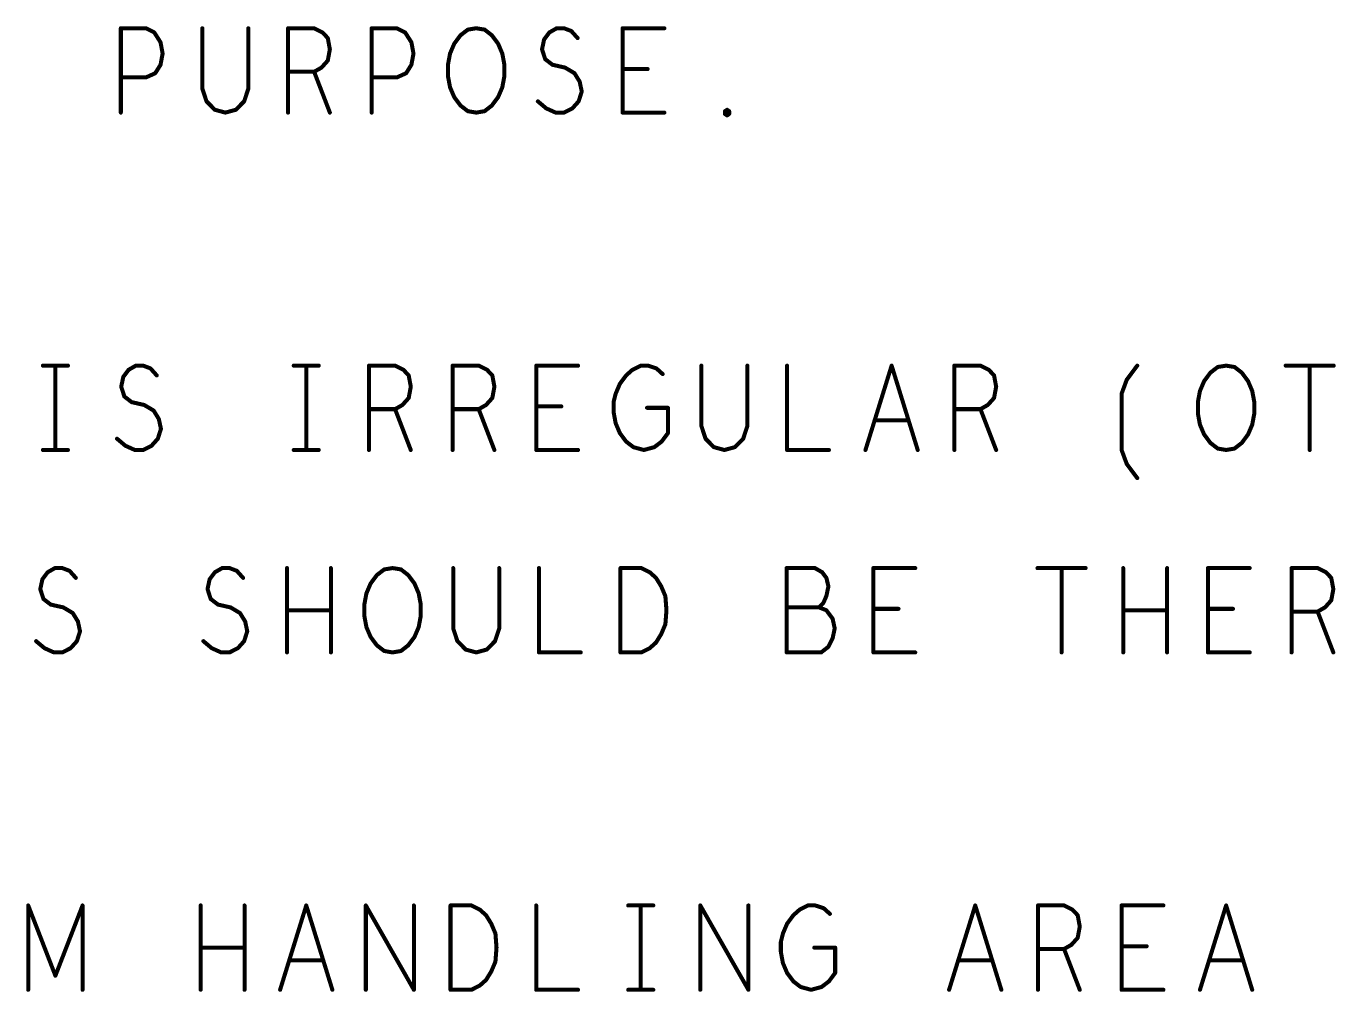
# Model space of a CAD drawing. Extents: x -18 to 16.1, y -6.6 to 15.5.
# Drawn here: x -13.719 to -11.777, y 6.925 to 8.356 of the extents above; entities that cross this region are included whole.
import ezdxf

# ---------------------------------------------------------------- set-up
doc = ezdxf.new("R2010")
doc.units = 0
doc.layers.get('0').update_dxf_attribs({"linetype": 'CONTINUOUS'})
doc.layers.add('FAB', color=13, linetype='CONTINUOUS')

# ---------------------------------------------------------------- blocks, each defined once
blk = doc.blocks.new('ROUND_1')
at = {"const_width": 0.003}
blk.add_lwpolyline([(-0.0015, 0, 1), (0.0015, 0, 1)], format="xyb", close=True, dxfattribs=at)

msp = doc.modelspace()

# ---------------------------------------------------------------- linework, layer by layer
at = {"layer": 'FAB', "const_width": 0.006}
for points in [[(-13.5784, 8.2277), (-13.5784, 8.3527)], [(-13.5784, 8.3527), (-13.5412, 8.3527)], [(-13.5412, 8.3527), (-13.5288, 8.3465)], [(-13.4575, 8.3527), (-13.4575, 8.2632)], [(-13.3893, 8.2632), (-13.3893, 8.3527)], [(-13.3304, 8.2277), (-13.3304, 8.3527)], [(-13.3304, 8.3527), (-13.2917, 8.3527)], [(-13.2917, 8.3527), (-13.2793, 8.3465)], [(-13.2064, 8.2277), (-13.2064, 8.3527)], [(-13.2064, 8.3527), (-13.1692, 8.3527)], [(-13.1692, 8.3527), (-13.1568, 8.3465)], [(-13.0747, 8.3423), (-13.0638, 8.3507)], [(-13.0638, 8.3507), (-13.0514, 8.3527)], [(-13.0514, 8.3527), (-13.039, 8.3507)], [(-13.039, 8.3507), (-13.0282, 8.3423)], [(-12.9429, 8.3465), (-12.9321, 8.3527)], [(-12.9321, 8.3527), (-12.9212, 8.3527)], [(-12.9212, 8.3527), (-12.9104, 8.3486)], [(-12.9104, 8.3486), (-12.9011, 8.3382)], [(-12.8344, 8.2277), (-12.8344, 8.3527)], [(-12.8344, 8.3527), (-12.7724, 8.3527)], [(-13.5288, 8.3465), (-13.5195, 8.3319)], [(-13.5195, 8.3319), (-13.5164, 8.3152)], [(-13.2793, 8.3465), (-13.2715, 8.3382)], [(-13.2715, 8.3382), (-13.2684, 8.3215)], [(-13.1568, 8.3465), (-13.1475, 8.3319)], [(-13.1475, 8.3319), (-13.1444, 8.3152)], [(-13.0902, 8.3152), (-13.084, 8.3298)], [(-13.084, 8.3298), (-13.0747, 8.3423)], [(-13.0282, 8.3423), (-13.0189, 8.3298)], [(-13.0189, 8.3298), (-13.0127, 8.3152)], [(-12.9538, 8.3215), (-12.9507, 8.3361)], [(-12.9507, 8.3361), (-12.9429, 8.3465)], [(-13.5164, 8.3152), (-13.5195, 8.2986)], [(-13.2684, 8.3215), (-13.2715, 8.3048)], [(-13.1444, 8.3152), (-13.1475, 8.2986)], [(-13.0933, 8.2986), (-13.0902, 8.3152)], [(-13.0127, 8.3152), (-13.0096, 8.2986)], [(-12.9491, 8.3069), (-12.9538, 8.3215)], [(-13.5195, 8.2986), (-13.5273, 8.2861)], [(-13.2808, 8.2944), (-13.2917, 8.2882)], [(-13.2715, 8.3048), (-13.2808, 8.2944)], [(-13.1475, 8.2986), (-13.1553, 8.2861)], [(-13.0933, 8.2819), (-13.0933, 8.2986)], [(-13.0096, 8.2986), (-13.0096, 8.2819)], [(-12.9383, 8.2986), (-12.9491, 8.3069)], [(-12.9197, 8.2944), (-12.9383, 8.2986)], [(-12.9057, 8.2861), (-12.9197, 8.2944)], [(-12.7972, 8.2923), (-12.8344, 8.2923)], [(-13.5412, 8.2798), (-13.5784, 8.2798)], [(-13.5273, 8.2861), (-13.5412, 8.2798)], [(-13.2917, 8.2882), (-13.3304, 8.2882)], [(-13.2917, 8.2882), (-13.2684, 8.2277)], [(-13.1692, 8.2798), (-13.2064, 8.2798)], [(-13.1553, 8.2861), (-13.1692, 8.2798)], [(-13.0902, 8.2652), (-13.0933, 8.2819)], [(-13.0096, 8.2819), (-13.0127, 8.2652)], [(-12.898, 8.2736), (-12.9057, 8.2861)], [(-12.8949, 8.259), (-12.898, 8.2736)], [(-13.4575, 8.2632), (-13.4513, 8.2444)], [(-13.3955, 8.2444), (-13.3893, 8.2632)], [(-13.084, 8.2507), (-13.0902, 8.2652)], [(-13.0747, 8.2382), (-13.084, 8.2507)], [(-13.0189, 8.2507), (-13.0282, 8.2382)], [(-13.0127, 8.2652), (-13.0189, 8.2507)], [(-12.8995, 8.2444), (-12.8949, 8.259)], [(-13.4513, 8.2444), (-13.4389, 8.2319)], [(-13.4389, 8.2319), (-13.4234, 8.2277)], [(-13.4234, 8.2277), (-13.4079, 8.2319)], [(-13.4079, 8.2319), (-13.3955, 8.2444)], [(-13.0638, 8.2298), (-13.0747, 8.2382)], [(-13.0282, 8.2382), (-13.039, 8.2298)], [(-12.96, 8.2444), (-12.9476, 8.234)], [(-12.9476, 8.234), (-12.9336, 8.2277)], [(-12.9212, 8.2277), (-12.9088, 8.234)], [(-12.9088, 8.234), (-12.8995, 8.2444)], [(-12.6825, 8.2298), (-12.6794, 8.2319)], [(-12.6794, 8.2319), (-12.6763, 8.2298)], [(-13.0514, 8.2277), (-13.0638, 8.2298)], [(-13.039, 8.2298), (-13.0514, 8.2277)], [(-12.9336, 8.2277), (-12.9212, 8.2277)], [(-12.7724, 8.2277), (-12.8344, 8.2277)], [(-12.6825, 8.2257), (-12.6825, 8.2298)], [(-12.6794, 8.2236), (-12.6825, 8.2257)], [(-12.6763, 8.2257), (-12.6794, 8.2236)], [(-12.6763, 8.2298), (-12.6763, 8.2257)], [(-13.694, 7.8527), (-13.6568, 7.8527)], [(-13.6754, 7.8527), (-13.6754, 7.7277)], [(-13.5747, 7.8361), (-13.5669, 7.8465)], [(-13.5669, 7.8465), (-13.5561, 7.8527)], [(-13.5561, 7.8527), (-13.5452, 7.8527)], [(-13.5452, 7.8527), (-13.5344, 7.8486)], [(-13.5344, 7.8486), (-13.5251, 7.8382)], [(-13.322, 7.8527), (-13.2848, 7.8527)], [(-13.3034, 7.8527), (-13.3034, 7.7277)], [(-13.2104, 7.7277), (-13.2104, 7.8527)], [(-13.2104, 7.8527), (-13.1717, 7.8527)], [(-13.1717, 7.8527), (-13.1593, 7.8465)], [(-13.1593, 7.8465), (-13.1515, 7.8382)], [(-13.0864, 7.7277), (-13.0864, 7.8527)], [(-13.0864, 7.8527), (-13.0477, 7.8527)], [(-13.0477, 7.8527), (-13.0353, 7.8465)], [(-13.0353, 7.8465), (-13.0275, 7.8382)], [(-12.9624, 7.7277), (-12.9624, 7.8527)], [(-12.9624, 7.8527), (-12.9004, 7.8527)], [(-12.8291, 7.8382), (-12.8198, 7.8465)], [(-12.8198, 7.8465), (-12.8074, 7.8527)], [(-12.8074, 7.8527), (-12.7966, 7.8527)], [(-12.7966, 7.8527), (-12.7842, 7.8486)], [(-12.7842, 7.8486), (-12.7749, 7.8402)], [(-12.7175, 7.8527), (-12.7175, 7.7632)], [(-12.6493, 7.7632), (-12.6493, 7.8527)], [(-12.5904, 7.8527), (-12.5904, 7.7277)], [(-12.4742, 7.7277), (-12.4354, 7.8527)], [(-12.4354, 7.8527), (-12.3967, 7.7277)], [(-12.3424, 7.7277), (-12.3424, 7.8527)], [(-12.3424, 7.8527), (-12.3037, 7.8527)], [(-12.3037, 7.8527), (-12.2913, 7.8465)], [(-12.2913, 7.8465), (-12.2835, 7.8382)], [(-12.0867, 7.8319), (-12.0712, 7.8527)], [(-11.9627, 7.8423), (-11.9518, 7.8507)], [(-11.9518, 7.8507), (-11.9394, 7.8527)], [(-11.9394, 7.8527), (-11.927, 7.8507)], [(-11.927, 7.8507), (-11.9162, 7.8423)], [(-11.8511, 7.8527), (-11.7798, 7.8527)], [(-11.8154, 7.8527), (-11.8154, 7.7277)], [(-13.5778, 7.8215), (-13.5747, 7.8361)], [(-13.1515, 7.8382), (-13.1484, 7.8215)], [(-13.0275, 7.8382), (-13.0244, 7.8215)], [(-12.8446, 7.8111), (-12.8384, 7.8257)], [(-12.8384, 7.8257), (-12.8291, 7.8382)], [(-12.2835, 7.8382), (-12.2804, 7.8215)], [(-12.0944, 7.8111), (-12.0867, 7.8319)], [(-11.9782, 7.8152), (-11.972, 7.8298)], [(-11.972, 7.8298), (-11.9627, 7.8423)], [(-11.9162, 7.8423), (-11.9069, 7.8298)], [(-11.9069, 7.8298), (-11.9007, 7.8152)], [(-13.5731, 7.8069), (-13.5778, 7.8215)], [(-13.5623, 7.7986), (-13.5731, 7.8069)], [(-13.1515, 7.8048), (-13.1608, 7.7944)], [(-13.1484, 7.8215), (-13.1515, 7.8048)], [(-13.0275, 7.8048), (-13.0368, 7.7944)], [(-13.0244, 7.8215), (-13.0275, 7.8048)], [(-12.8477, 7.7986), (-12.8446, 7.8111)], [(-12.2835, 7.8048), (-12.2928, 7.7944)], [(-12.2804, 7.8215), (-12.2835, 7.8048)], [(-12.0944, 7.7277), (-12.0944, 7.8111)], [(-11.9813, 7.7986), (-11.9782, 7.8152)], [(-11.9007, 7.8152), (-11.8976, 7.7986)], [(-13.5437, 7.7944), (-13.5623, 7.7986)], [(-13.5297, 7.7861), (-13.5437, 7.7944)], [(-13.522, 7.7736), (-13.5297, 7.7861)], [(-13.1717, 7.7882), (-13.2104, 7.7882)], [(-13.1608, 7.7944), (-13.1717, 7.7882)], [(-13.1717, 7.7882), (-13.1484, 7.7277)], [(-13.0477, 7.7882), (-13.0864, 7.7882)], [(-13.0368, 7.7944), (-13.0477, 7.7882)], [(-13.0477, 7.7882), (-13.0244, 7.7277)], [(-12.9252, 7.7923), (-12.9624, 7.7923)], [(-12.8477, 7.784), (-12.8477, 7.7986)], [(-12.7981, 7.7902), (-12.7671, 7.7902)], [(-12.7671, 7.7902), (-12.7671, 7.7527)], [(-12.3037, 7.7882), (-12.3424, 7.7882)], [(-12.2928, 7.7944), (-12.3037, 7.7882)], [(-12.3037, 7.7882), (-12.2804, 7.7277)], [(-11.9813, 7.7819), (-11.9813, 7.7986)], [(-11.8976, 7.7986), (-11.8976, 7.7819)], [(-13.5189, 7.759), (-13.522, 7.7736)], [(-12.8446, 7.7673), (-12.8477, 7.784)], [(-12.8384, 7.7527), (-12.8446, 7.7673)], [(-12.4106, 7.7715), (-12.4602, 7.7715)], [(-11.9782, 7.7652), (-11.9813, 7.7819)], [(-11.972, 7.7507), (-11.9782, 7.7652)], [(-11.9007, 7.7652), (-11.9069, 7.7507)], [(-11.8976, 7.7819), (-11.9007, 7.7652)], [(-13.5235, 7.7444), (-13.5189, 7.759)], [(-12.8291, 7.7402), (-12.8384, 7.7527)], [(-12.7671, 7.7527), (-12.7764, 7.7402)], [(-12.7175, 7.7632), (-12.7113, 7.7444)], [(-12.6555, 7.7444), (-12.6493, 7.7632)], [(-11.9627, 7.7382), (-11.972, 7.7507)], [(-11.9069, 7.7507), (-11.9162, 7.7382)], [(-13.694, 7.7277), (-13.6568, 7.7277)], [(-13.584, 7.7444), (-13.5716, 7.734)], [(-13.5716, 7.734), (-13.5576, 7.7277)], [(-13.5576, 7.7277), (-13.5452, 7.7277)], [(-13.5452, 7.7277), (-13.5328, 7.734)], [(-13.5328, 7.734), (-13.5235, 7.7444)], [(-13.322, 7.7277), (-13.2848, 7.7277)], [(-12.9004, 7.7277), (-12.9624, 7.7277)], [(-12.8183, 7.7319), (-12.8291, 7.7402)], [(-12.8028, 7.7277), (-12.8183, 7.7319)], [(-12.7873, 7.7319), (-12.8028, 7.7277)], [(-12.7764, 7.7402), (-12.7873, 7.7319)], [(-12.7113, 7.7444), (-12.6989, 7.7319)], [(-12.6989, 7.7319), (-12.6834, 7.7277)], [(-12.6834, 7.7277), (-12.6679, 7.7319)], [(-12.6679, 7.7319), (-12.6555, 7.7444)], [(-12.5904, 7.7277), (-12.5284, 7.7277)], [(-12.0867, 7.7069), (-12.0944, 7.7277)], [(-11.9518, 7.7298), (-11.9627, 7.7382)], [(-11.9394, 7.7277), (-11.9518, 7.7298)], [(-11.927, 7.7298), (-11.9394, 7.7277)], [(-11.9162, 7.7382), (-11.927, 7.7298)], [(-12.0712, 7.6861), (-12.0867, 7.7069)], [(-13.6869, 7.5465), (-13.6761, 7.5527)], [(-13.6761, 7.5527), (-13.6652, 7.5527)], [(-13.6652, 7.5527), (-13.6544, 7.5486)], [(-13.4389, 7.5465), (-13.4281, 7.5527)], [(-13.4281, 7.5527), (-13.4172, 7.5527)], [(-13.4172, 7.5527), (-13.4064, 7.5486)], [(-13.332, 7.4277), (-13.332, 7.5527)], [(-13.2669, 7.5527), (-13.2669, 7.4277)], [(-13.1878, 7.5507), (-13.1754, 7.5527)], [(-13.1754, 7.5527), (-13.163, 7.5507)], [(-13.0855, 7.5527), (-13.0855, 7.4632)], [(-13.0173, 7.4632), (-13.0173, 7.5527)], [(-12.9584, 7.5527), (-12.9584, 7.4277)], [(-12.8375, 7.4277), (-12.8375, 7.5527)], [(-12.8375, 7.5527), (-12.8065, 7.5527)], [(-12.8065, 7.5527), (-12.7941, 7.5465)], [(-12.5492, 7.5527), (-12.5911, 7.5527)], [(-12.5911, 7.5527), (-12.5911, 7.4277)], [(-12.5384, 7.5465), (-12.5492, 7.5527)], [(-12.4624, 7.4277), (-12.4624, 7.5527)], [(-12.4624, 7.5527), (-12.4004, 7.5527)], [(-12.2191, 7.5527), (-12.1478, 7.5527)], [(-12.1834, 7.5527), (-12.1834, 7.4277)], [(-12.092, 7.4277), (-12.092, 7.5527)], [(-12.0269, 7.5527), (-12.0269, 7.4277)], [(-11.9664, 7.4277), (-11.9664, 7.5527)], [(-11.9664, 7.5527), (-11.9044, 7.5527)], [(-11.8424, 7.4277), (-11.8424, 7.5527)], [(-11.8424, 7.5527), (-11.8037, 7.5527)], [(-11.8037, 7.5527), (-11.7913, 7.5465)], [(-13.6978, 7.5215), (-13.6947, 7.5361)], [(-13.6947, 7.5361), (-13.6869, 7.5465)], [(-13.6544, 7.5486), (-13.6451, 7.5382)], [(-13.4498, 7.5215), (-13.4467, 7.5361)], [(-13.4467, 7.5361), (-13.4389, 7.5465)], [(-13.4064, 7.5486), (-13.3971, 7.5382)], [(-13.208, 7.5298), (-13.1987, 7.5423)], [(-13.1987, 7.5423), (-13.1878, 7.5507)], [(-13.163, 7.5507), (-13.1522, 7.5423)], [(-13.1522, 7.5423), (-13.1429, 7.5298)], [(-12.7941, 7.5465), (-12.7848, 7.5382)], [(-12.7848, 7.5382), (-12.7771, 7.5257)], [(-12.5322, 7.5382), (-12.5384, 7.5465)], [(-12.5291, 7.5257), (-12.5322, 7.5382)], [(-11.7913, 7.5465), (-11.7835, 7.5382)], [(-11.7835, 7.5382), (-11.7804, 7.5215)], [(-13.6931, 7.5069), (-13.6978, 7.5215)], [(-13.4451, 7.5069), (-13.4498, 7.5215)], [(-13.2173, 7.4986), (-13.2142, 7.5152)], [(-13.2142, 7.5152), (-13.208, 7.5298)], [(-13.1429, 7.5298), (-13.1367, 7.5152)], [(-13.1367, 7.5152), (-13.1336, 7.4986)], [(-12.7771, 7.5257), (-12.7709, 7.5111)], [(-12.5322, 7.5111), (-12.5291, 7.5257)], [(-11.7804, 7.5215), (-11.7835, 7.5048)], [(-13.6823, 7.4986), (-13.6931, 7.5069)], [(-13.6637, 7.4944), (-13.6823, 7.4986)], [(-13.6497, 7.4861), (-13.6637, 7.4944)], [(-13.4343, 7.4986), (-13.4451, 7.5069)], [(-13.4157, 7.4944), (-13.4343, 7.4986)], [(-13.4017, 7.4861), (-13.4157, 7.4944)], [(-13.2173, 7.4819), (-13.2173, 7.4986)], [(-13.1336, 7.4986), (-13.1336, 7.4819)], [(-12.7709, 7.5111), (-12.7693, 7.4902)], [(-12.543, 7.4944), (-12.5911, 7.4944)], [(-12.543, 7.4944), (-12.5368, 7.5007)], [(-12.5322, 7.4902), (-12.543, 7.4944)], [(-12.5368, 7.5007), (-12.5322, 7.5111)], [(-11.7928, 7.4944), (-11.8037, 7.4882)], [(-11.7835, 7.5048), (-11.7928, 7.4944)], [(-13.642, 7.4736), (-13.6497, 7.4861)], [(-13.6389, 7.459), (-13.642, 7.4736)], [(-13.394, 7.4736), (-13.4017, 7.4861)], [(-13.3909, 7.459), (-13.394, 7.4736)], [(-13.2669, 7.4902), (-13.332, 7.4902)], [(-13.2142, 7.4652), (-13.2173, 7.4819)], [(-13.1336, 7.4819), (-13.1367, 7.4652)], [(-12.7693, 7.4902), (-12.7709, 7.4694)], [(-12.5229, 7.4777), (-12.5322, 7.4902)], [(-12.5198, 7.4632), (-12.5229, 7.4777)], [(-12.4252, 7.4923), (-12.4624, 7.4923)], [(-12.0269, 7.4902), (-12.092, 7.4902)], [(-11.9292, 7.4923), (-11.9664, 7.4923)], [(-11.8037, 7.4882), (-11.8424, 7.4882)], [(-11.8037, 7.4882), (-11.7804, 7.4277)], [(-13.6435, 7.4444), (-13.6389, 7.459)], [(-13.3955, 7.4444), (-13.3909, 7.459)], [(-13.208, 7.4507), (-13.2142, 7.4652)], [(-13.1367, 7.4652), (-13.1429, 7.4507)], [(-13.0855, 7.4632), (-13.0793, 7.4444)], [(-13.0235, 7.4444), (-13.0173, 7.4632)], [(-12.7771, 7.4548), (-12.7848, 7.4423)], [(-12.7709, 7.4694), (-12.7771, 7.4548)], [(-12.5229, 7.4486), (-12.5198, 7.4632)], [(-13.704, 7.4444), (-13.6916, 7.434)], [(-13.6528, 7.434), (-13.6435, 7.4444)], [(-13.456, 7.4444), (-13.4436, 7.434)], [(-13.4048, 7.434), (-13.3955, 7.4444)], [(-13.1987, 7.4382), (-13.208, 7.4507)], [(-13.1878, 7.4298), (-13.1987, 7.4382)], [(-13.1522, 7.4382), (-13.163, 7.4298)], [(-13.1429, 7.4507), (-13.1522, 7.4382)], [(-13.0793, 7.4444), (-13.0669, 7.4319)], [(-13.0359, 7.4319), (-13.0235, 7.4444)], [(-12.7848, 7.4423), (-12.7941, 7.434)], [(-12.5399, 7.4277), (-12.5291, 7.4361)], [(-12.5291, 7.4361), (-12.5229, 7.4486)], [(-13.6916, 7.434), (-13.6776, 7.4277)], [(-13.6776, 7.4277), (-13.6652, 7.4277)], [(-13.6652, 7.4277), (-13.6528, 7.434)], [(-13.4436, 7.434), (-13.4296, 7.4277)], [(-13.4296, 7.4277), (-13.4172, 7.4277)], [(-13.4172, 7.4277), (-13.4048, 7.434)], [(-13.1754, 7.4277), (-13.1878, 7.4298)], [(-13.163, 7.4298), (-13.1754, 7.4277)], [(-13.0669, 7.4319), (-13.0514, 7.4277)], [(-13.0514, 7.4277), (-13.0359, 7.4319)], [(-12.9584, 7.4277), (-12.8964, 7.4277)], [(-12.8065, 7.4277), (-12.8375, 7.4277)], [(-12.7941, 7.434), (-12.8065, 7.4277)], [(-12.5911, 7.4277), (-12.5399, 7.4277)], [(-12.4004, 7.4277), (-12.4624, 7.4277)], [(-11.9044, 7.4277), (-11.9664, 7.4277)], [(-13.7157, 6.9277), (-13.7157, 7.0527)], [(-13.7157, 7.0527), (-13.6754, 6.9486)], [(-13.6754, 6.9486), (-13.6351, 7.0527)], [(-13.6351, 7.0527), (-13.6351, 6.9277)], [(-13.46, 6.9277), (-13.46, 7.0527)], [(-13.3949, 7.0527), (-13.3949, 6.9277)], [(-13.3422, 6.9277), (-13.3034, 7.0527)], [(-13.3034, 7.0527), (-13.2647, 6.9277)], [(-13.2151, 6.9277), (-13.2151, 7.0527)], [(-13.2151, 7.0527), (-13.1438, 6.9277)], [(-13.1438, 6.9277), (-13.1438, 7.0527)], [(-13.0895, 6.9277), (-13.0895, 7.0527)], [(-13.0895, 7.0527), (-13.0585, 7.0527)], [(-13.0585, 7.0527), (-13.0461, 7.0465)], [(-13.0461, 7.0465), (-13.0368, 7.0382)], [(-12.9624, 7.0527), (-12.9624, 6.9277)], [(-12.826, 7.0527), (-12.7888, 7.0527)], [(-12.8074, 7.0527), (-12.8074, 6.9277)], [(-12.7191, 6.9277), (-12.7191, 7.0527)], [(-12.7191, 7.0527), (-12.6478, 6.9277)], [(-12.6478, 6.9277), (-12.6478, 7.0527)], [(-12.5811, 7.0382), (-12.5718, 7.0465)], [(-12.5718, 7.0465), (-12.5594, 7.0527)], [(-12.5594, 7.0527), (-12.5486, 7.0527)], [(-12.5486, 7.0527), (-12.5362, 7.0486)], [(-12.5362, 7.0486), (-12.5269, 7.0402)], [(-12.3502, 6.9277), (-12.3114, 7.0527)], [(-12.3114, 7.0527), (-12.2727, 6.9277)], [(-12.2184, 6.9277), (-12.2184, 7.0527)], [(-12.2184, 7.0527), (-12.1797, 7.0527)], [(-12.1797, 7.0527), (-12.1673, 7.0465)], [(-12.1673, 7.0465), (-12.1595, 7.0382)], [(-12.0944, 6.9277), (-12.0944, 7.0527)], [(-12.0944, 7.0527), (-12.0324, 7.0527)], [(-11.9782, 6.9277), (-11.9394, 7.0527)], [(-11.9394, 7.0527), (-11.9007, 6.9277)], [(-13.0368, 7.0382), (-13.0291, 7.0257)], [(-12.5904, 7.0257), (-12.5811, 7.0382)], [(-12.1595, 7.0382), (-12.1564, 7.0215)], [(-13.0291, 7.0257), (-13.0229, 7.0111)], [(-13.0229, 7.0111), (-13.0213, 6.9902)], [(-12.5997, 6.9986), (-12.5966, 7.0111)], [(-12.5966, 7.0111), (-12.5904, 7.0257)], [(-12.1564, 7.0215), (-12.1595, 7.0048)], [(-13.3949, 6.9902), (-13.46, 6.9902)], [(-13.0213, 6.9902), (-13.0229, 6.9694)], [(-12.5997, 6.984), (-12.5997, 6.9986)], [(-12.5501, 6.9902), (-12.5191, 6.9902)], [(-12.5191, 6.9902), (-12.5191, 6.9527)], [(-12.1797, 6.9882), (-12.2184, 6.9882)], [(-12.1688, 6.9944), (-12.1797, 6.9882)], [(-12.1797, 6.9882), (-12.1564, 6.9277)], [(-12.1595, 7.0048), (-12.1688, 6.9944)], [(-12.0572, 6.9923), (-12.0944, 6.9923)], [(-13.2786, 6.9715), (-13.3282, 6.9715)], [(-13.0229, 6.9694), (-13.0291, 6.9548)], [(-12.5966, 6.9673), (-12.5997, 6.984)], [(-12.2866, 6.9715), (-12.3362, 6.9715)], [(-11.9146, 6.9715), (-11.9642, 6.9715)], [(-13.0291, 6.9548), (-13.0368, 6.9423)], [(-12.5904, 6.9527), (-12.5966, 6.9673)], [(-12.5811, 6.9402), (-12.5904, 6.9527)], [(-12.5191, 6.9527), (-12.5284, 6.9402)], [(-13.0461, 6.934), (-13.0585, 6.9277)], [(-13.0368, 6.9423), (-13.0461, 6.934)], [(-12.5703, 6.9319), (-12.5811, 6.9402)], [(-12.5548, 6.9277), (-12.5703, 6.9319)], [(-12.5393, 6.9319), (-12.5548, 6.9277)], [(-12.5284, 6.9402), (-12.5393, 6.9319)], [(-13.0585, 6.9277), (-13.0895, 6.9277)], [(-12.9624, 6.9277), (-12.9004, 6.9277)], [(-12.826, 6.9277), (-12.7888, 6.9277)], [(-12.0324, 6.9277), (-12.0944, 6.9277)]]:
    msp.add_lwpolyline(points, dxfattribs=at)

# ---------------------------------------------------------------- block references
at = {"layer": 'FAB'}
for p in [(-13.5784, 8.3527), (-13.5784, 8.3527), (-13.5412, 8.3527), (-13.5412, 8.3527), (-13.4575, 8.3527), (-13.3893, 8.3527), (-13.3304, 8.3527), (-13.3304, 8.3527), (-13.2917, 8.3527), (-13.2917, 8.3527), (-13.2064, 8.3527), (-13.2064, 8.3527), (-13.1692, 8.3527), (-13.1692, 8.3527), (-13.0638, 8.3507), (-13.0638, 8.3507), (-13.0514, 8.3527), (-13.0514, 8.3527), (-13.039, 8.3507), (-13.039, 8.3507), (-12.9321, 8.3527), (-12.9321, 8.3527), (-12.9212, 8.3527), (-12.9212, 8.3527), (-12.9104, 8.3486), (-12.9104, 8.3486), (-12.8344, 8.3527), (-12.8344, 8.3527), (-12.7724, 8.3527), (-13.5288, 8.3465), (-13.5288, 8.3465), (-13.5195, 8.3319), (-13.5195, 8.3319), (-13.2793, 8.3465), (-13.2793, 8.3465), (-13.2715, 8.3382), (-13.2715, 8.3382), (-13.1568, 8.3465), (-13.1568, 8.3465), (-13.1475, 8.3319), (-13.1475, 8.3319), (-13.084, 8.3298), (-13.084, 8.3298), (-13.0747, 8.3423), (-13.0747, 8.3423), (-13.0282, 8.3423), (-13.0282, 8.3423), (-13.0189, 8.3298), (-13.0189, 8.3298), (-12.9507, 8.3361), (-12.9507, 8.3361), (-12.9429, 8.3465), (-12.9429, 8.3465), (-12.9011, 8.3382), (-13.5164, 8.3152), (-13.5164, 8.3152), (-13.2684, 8.3215), (-13.2684, 8.3215), (-13.1444, 8.3152), (-13.1444, 8.3152), (-13.0902, 8.3152), (-13.0902, 8.3152), (-13.0127, 8.3152), (-13.0127, 8.3152), (-12.9538, 8.3215), (-12.9538, 8.3215), (-13.5195, 8.2986), (-13.5195, 8.2986), (-13.2808, 8.2944), (-13.2808, 8.2944), (-13.2715, 8.3048), (-13.2715, 8.3048), (-13.1475, 8.2986), (-13.1475, 8.2986), (-13.0933, 8.2986), (-13.0933, 8.2986), (-13.0096, 8.2986), (-13.0096, 8.2986), (-12.9491, 8.3069), (-12.9491, 8.3069), (-12.9383, 8.2986), (-12.9383, 8.2986), (-12.9197, 8.2944), (-12.9197, 8.2944), (-12.8344, 8.2923), (-12.7972, 8.2923), (-13.5784, 8.2798), (-13.5412, 8.2798), (-13.5412, 8.2798), (-13.5273, 8.2861), (-13.5273, 8.2861), (-13.3304, 8.2882), (-13.2917, 8.2882), (-13.2917, 8.2882), (-13.2917, 8.2882), (-13.2064, 8.2798), (-13.1692, 8.2798), (-13.1692, 8.2798), (-13.1553, 8.2861), (-13.1553, 8.2861), (-13.0933, 8.2819), (-13.0933, 8.2819), (-13.0096, 8.2819), (-13.0096, 8.2819), (-12.9057, 8.2861), (-12.9057, 8.2861), (-12.898, 8.2736), (-12.898, 8.2736), (-13.4575, 8.2632), (-13.4575, 8.2632), (-13.3893, 8.2632), (-13.3893, 8.2632), (-13.0902, 8.2652), (-13.0902, 8.2652), (-13.084, 8.2507), (-13.084, 8.2507), (-13.0189, 8.2507), (-13.0189, 8.2507), (-13.0127, 8.2652), (-13.0127, 8.2652), (-12.8949, 8.259), (-12.8949, 8.259), (-13.4513, 8.2444), (-13.4513, 8.2444), (-13.4389, 8.2319), (-13.4389, 8.2319), (-13.4079, 8.2319), (-13.4079, 8.2319), (-13.3955, 8.2444), (-13.3955, 8.2444), (-13.0747, 8.2382), (-13.0747, 8.2382), (-13.0282, 8.2382), (-13.0282, 8.2382), (-12.96, 8.2444), (-12.9476, 8.234), (-12.9476, 8.234), (-12.9088, 8.234), (-12.9088, 8.234), (-12.8995, 8.2444), (-12.8995, 8.2444), (-12.6794, 8.2319), (-12.6794, 8.2319), (-13.5784, 8.2277), (-13.4234, 8.2277), (-13.4234, 8.2277), (-13.3304, 8.2277), (-13.2684, 8.2277), (-13.2064, 8.2277), (-13.0638, 8.2298), (-13.0638, 8.2298), (-13.0514, 8.2277), (-13.0514, 8.2277), (-13.039, 8.2298), (-13.039, 8.2298), (-12.9336, 8.2277), (-12.9336, 8.2277), (-12.9212, 8.2277), (-12.9212, 8.2277), (-12.8344, 8.2277), (-12.8344, 8.2277), (-12.7724, 8.2277), (-12.6825, 8.2298), (-12.6825, 8.2298), (-12.6825, 8.2257), (-12.6825, 8.2257), (-12.6794, 8.2236), (-12.6794, 8.2236), (-12.6763, 8.2298), (-12.6763, 8.2298), (-12.6763, 8.2257), (-12.6763, 8.2257), (-13.694, 7.8527), (-13.6754, 7.8527), (-13.6568, 7.8527), (-13.5669, 7.8465), (-13.5669, 7.8465), (-13.5561, 7.8527), (-13.5561, 7.8527), (-13.5452, 7.8527), (-13.5452, 7.8527), (-13.5344, 7.8486), (-13.5344, 7.8486), (-13.322, 7.8527), (-13.3034, 7.8527), (-13.2848, 7.8527), (-13.2104, 7.8527), (-13.2104, 7.8527), (-13.1717, 7.8527), (-13.1717, 7.8527), (-13.1593, 7.8465), (-13.1593, 7.8465), (-13.0864, 7.8527), (-13.0864, 7.8527), (-13.0477, 7.8527), (-13.0477, 7.8527), (-13.0353, 7.8465), (-13.0353, 7.8465), (-12.9624, 7.8527), (-12.9624, 7.8527), (-12.9004, 7.8527), (-12.8198, 7.8465), (-12.8198, 7.8465), (-12.8074, 7.8527), (-12.8074, 7.8527), (-12.7966, 7.8527), (-12.7966, 7.8527), (-12.7842, 7.8486), (-12.7842, 7.8486), (-12.7175, 7.8527), (-12.6493, 7.8527), (-12.5904, 7.8527), (-12.4354, 7.8527), (-12.4354, 7.8527), (-12.3424, 7.8527), (-12.3424, 7.8527), (-12.3037, 7.8527), (-12.3037, 7.8527), (-12.2913, 7.8465), (-12.2913, 7.8465), (-12.0712, 7.8527), (-11.9518, 7.8507), (-11.9518, 7.8507), (-11.9394, 7.8527), (-11.9394, 7.8527), (-11.927, 7.8507), (-11.927, 7.8507), (-11.8511, 7.8527), (-11.8154, 7.8527), (-11.7798, 7.8527), (-13.5747, 7.8361), (-13.5747, 7.8361), (-13.5251, 7.8382), (-13.1515, 7.8382), (-13.1515, 7.8382), (-13.0275, 7.8382), (-13.0275, 7.8382), (-12.8384, 7.8257), (-12.8384, 7.8257), (-12.8291, 7.8382), (-12.8291, 7.8382), (-12.7749, 7.8402), (-12.2835, 7.8382), (-12.2835, 7.8382), (-12.0867, 7.8319), (-12.0867, 7.8319), (-11.972, 7.8298), (-11.972, 7.8298), (-11.9627, 7.8423), (-11.9627, 7.8423), (-11.9162, 7.8423), (-11.9162, 7.8423), (-11.9069, 7.8298), (-11.9069, 7.8298), (-13.5778, 7.8215), (-13.5778, 7.8215), (-13.5731, 7.8069), (-13.5731, 7.8069), (-13.1515, 7.8048), (-13.1515, 7.8048), (-13.1484, 7.8215), (-13.1484, 7.8215), (-13.0275, 7.8048), (-13.0275, 7.8048), (-13.0244, 7.8215), (-13.0244, 7.8215), (-12.8446, 7.8111), (-12.8446, 7.8111), (-12.2835, 7.8048), (-12.2835, 7.8048), (-12.2804, 7.8215), (-12.2804, 7.8215), (-12.0944, 7.8111), (-12.0944, 7.8111), (-11.9782, 7.8152), (-11.9782, 7.8152), (-11.9007, 7.8152), (-11.9007, 7.8152), (-13.5623, 7.7986), (-13.5623, 7.7986), (-13.5437, 7.7944), (-13.5437, 7.7944), (-13.5297, 7.7861), (-13.5297, 7.7861), (-13.2104, 7.7882), (-13.1717, 7.7882), (-13.1717, 7.7882), (-13.1717, 7.7882), (-13.1608, 7.7944), (-13.1608, 7.7944), (-13.0864, 7.7882), (-13.0477, 7.7882), (-13.0477, 7.7882), (-13.0477, 7.7882), (-13.0368, 7.7944), (-13.0368, 7.7944), (-12.9624, 7.7923), (-12.9252, 7.7923), (-12.8477, 7.7986), (-12.8477, 7.7986), (-12.7981, 7.7902), (-12.7671, 7.7902), (-12.7671, 7.7902), (-12.3424, 7.7882), (-12.3037, 7.7882), (-12.3037, 7.7882), (-12.3037, 7.7882), (-12.2928, 7.7944), (-12.2928, 7.7944), (-11.9813, 7.7986), (-11.9813, 7.7986), (-11.8976, 7.7986), (-11.8976, 7.7986), (-13.522, 7.7736), (-13.522, 7.7736), (-12.8477, 7.784), (-12.8477, 7.784), (-12.8446, 7.7673), (-12.8446, 7.7673), (-12.4602, 7.7715), (-12.4106, 7.7715), (-11.9813, 7.7819), (-11.9813, 7.7819), (-11.9782, 7.7652), (-11.9782, 7.7652), (-11.9007, 7.7652), (-11.9007, 7.7652), (-11.8976, 7.7819), (-11.8976, 7.7819), (-13.5189, 7.759), (-13.5189, 7.759), (-12.8384, 7.7527), (-12.8384, 7.7527), (-12.7671, 7.7527), (-12.7671, 7.7527), (-12.7175, 7.7632), (-12.7175, 7.7632), (-12.6493, 7.7632), (-12.6493, 7.7632), (-11.972, 7.7507), (-11.972, 7.7507), (-11.9069, 7.7507), (-11.9069, 7.7507), (-13.694, 7.7277), (-13.6754, 7.7277), (-13.6568, 7.7277), (-13.584, 7.7444), (-13.5716, 7.734), (-13.5716, 7.734), (-13.5576, 7.7277), (-13.5576, 7.7277), (-13.5452, 7.7277), (-13.5452, 7.7277), (-13.5328, 7.734), (-13.5328, 7.734), (-13.5235, 7.7444), (-13.5235, 7.7444), (-13.322, 7.7277), (-13.3034, 7.7277), (-13.2848, 7.7277), (-13.2104, 7.7277), (-13.1484, 7.7277), (-13.0864, 7.7277), (-13.0244, 7.7277), (-12.9624, 7.7277), (-12.9624, 7.7277), (-12.9004, 7.7277), (-12.8291, 7.7402), (-12.8291, 7.7402), (-12.8183, 7.7319), (-12.8183, 7.7319), (-12.8028, 7.7277), (-12.8028, 7.7277), (-12.7873, 7.7319), (-12.7873, 7.7319), (-12.7764, 7.7402), (-12.7764, 7.7402), (-12.7113, 7.7444), (-12.7113, 7.7444), (-12.6989, 7.7319), (-12.6989, 7.7319), (-12.6834, 7.7277), (-12.6834, 7.7277), (-12.6679, 7.7319), (-12.6679, 7.7319), (-12.6555, 7.7444), (-12.6555, 7.7444), (-12.5904, 7.7277), (-12.5904, 7.7277), (-12.5284, 7.7277), (-12.4742, 7.7277), (-12.3967, 7.7277), (-12.3424, 7.7277), (-12.2804, 7.7277), (-12.0944, 7.7277), (-12.0944, 7.7277), (-11.9627, 7.7382), (-11.9627, 7.7382), (-11.9518, 7.7298), (-11.9518, 7.7298), (-11.9394, 7.7277), (-11.9394, 7.7277), (-11.927, 7.7298), (-11.927, 7.7298), (-11.9162, 7.7382), (-11.9162, 7.7382), (-11.8154, 7.7277), (-12.0867, 7.7069), (-12.0867, 7.7069), (-12.0712, 7.6861), (-13.6761, 7.5527), (-13.6761, 7.5527), (-13.6652, 7.5527), (-13.6652, 7.5527), (-13.4281, 7.5527), (-13.4281, 7.5527), (-13.4172, 7.5527), (-13.4172, 7.5527), (-13.332, 7.5527), (-13.2669, 7.5527), (-13.1754, 7.5527), (-13.1754, 7.5527), (-13.0855, 7.5527), (-13.0173, 7.5527), (-12.9584, 7.5527), (-12.8375, 7.5527), (-12.8375, 7.5527), (-12.8065, 7.5527), (-12.8065, 7.5527), (-12.5911, 7.5527), (-12.5911, 7.5527), (-12.5492, 7.5527), (-12.5492, 7.5527), (-12.4624, 7.5527), (-12.4624, 7.5527), (-12.4004, 7.5527), (-12.2191, 7.5527), (-12.1834, 7.5527), (-12.1478, 7.5527), (-12.092, 7.5527), (-12.0269, 7.5527), (-11.9664, 7.5527), (-11.9664, 7.5527), (-11.9044, 7.5527), (-11.8424, 7.5527), (-11.8424, 7.5527), (-11.8037, 7.5527), (-11.8037, 7.5527), (-13.6947, 7.5361), (-13.6947, 7.5361), (-13.6869, 7.5465), (-13.6869, 7.5465), (-13.6544, 7.5486), (-13.6544, 7.5486), (-13.6451, 7.5382), (-13.4467, 7.5361), (-13.4467, 7.5361), (-13.4389, 7.5465), (-13.4389, 7.5465), (-13.4064, 7.5486), (-13.4064, 7.5486), (-13.3971, 7.5382), (-13.1987, 7.5423), (-13.1987, 7.5423), (-13.1878, 7.5507), (-13.1878, 7.5507), (-13.163, 7.5507), (-13.163, 7.5507), (-13.1522, 7.5423), (-13.1522, 7.5423), (-12.7941, 7.5465), (-12.7941, 7.5465), (-12.7848, 7.5382), (-12.7848, 7.5382), (-12.5384, 7.5465), (-12.5384, 7.5465), (-12.5322, 7.5382), (-12.5322, 7.5382), (-11.7913, 7.5465), (-11.7913, 7.5465), (-11.7835, 7.5382), (-11.7835, 7.5382), (-13.6978, 7.5215), (-13.6978, 7.5215), (-13.4498, 7.5215), (-13.4498, 7.5215), (-13.2142, 7.5152), (-13.2142, 7.5152), (-13.208, 7.5298), (-13.208, 7.5298), (-13.1429, 7.5298), (-13.1429, 7.5298), (-13.1367, 7.5152), (-13.1367, 7.5152), (-12.7771, 7.5257), (-12.7771, 7.5257), (-12.5291, 7.5257), (-12.5291, 7.5257), (-11.7804, 7.5215), (-11.7804, 7.5215), (-13.6931, 7.5069), (-13.6931, 7.5069), (-13.6823, 7.4986), (-13.6823, 7.4986), (-13.6637, 7.4944), (-13.6637, 7.4944), (-13.4451, 7.5069), (-13.4451, 7.5069), (-13.4343, 7.4986), (-13.4343, 7.4986), (-13.4157, 7.4944), (-13.4157, 7.4944), (-13.2173, 7.4986), (-13.2173, 7.4986), (-13.1336, 7.4986), (-13.1336, 7.4986), (-12.7709, 7.5111), (-12.7709, 7.5111), (-12.5911, 7.4944), (-12.543, 7.4944), (-12.543, 7.4944), (-12.543, 7.4944), (-12.5368, 7.5007), (-12.5368, 7.5007), (-12.5322, 7.5111), (-12.5322, 7.5111), (-11.7928, 7.4944), (-11.7928, 7.4944), (-11.7835, 7.5048), (-11.7835, 7.5048), (-13.6497, 7.4861), (-13.6497, 7.4861), (-13.642, 7.4736), (-13.642, 7.4736), (-13.4017, 7.4861), (-13.4017, 7.4861), (-13.394, 7.4736), (-13.394, 7.4736), (-13.332, 7.4902), (-13.2669, 7.4902), (-13.2173, 7.4819), (-13.2173, 7.4819), (-13.1336, 7.4819), (-13.1336, 7.4819), (-12.7693, 7.4902), (-12.7693, 7.4902), (-12.5322, 7.4902), (-12.5322, 7.4902), (-12.5229, 7.4777), (-12.5229, 7.4777), (-12.4624, 7.4923), (-12.4252, 7.4923), (-12.092, 7.4902), (-12.0269, 7.4902), (-11.9664, 7.4923), (-11.9292, 7.4923), (-11.8424, 7.4882), (-11.8037, 7.4882), (-11.8037, 7.4882), (-11.8037, 7.4882), (-13.6389, 7.459), (-13.6389, 7.459), (-13.3909, 7.459), (-13.3909, 7.459), (-13.2142, 7.4652), (-13.2142, 7.4652), (-13.1367, 7.4652), (-13.1367, 7.4652), (-13.0855, 7.4632), (-13.0855, 7.4632), (-13.0173, 7.4632), (-13.0173, 7.4632), (-12.7771, 7.4548), (-12.7771, 7.4548), (-12.7709, 7.4694), (-12.7709, 7.4694), (-12.5198, 7.4632), (-12.5198, 7.4632), (-13.704, 7.4444), (-13.6435, 7.4444), (-13.6435, 7.4444), (-13.456, 7.4444), (-13.3955, 7.4444), (-13.3955, 7.4444), (-13.208, 7.4507), (-13.208, 7.4507), (-13.1987, 7.4382), (-13.1987, 7.4382), (-13.1522, 7.4382), (-13.1522, 7.4382), (-13.1429, 7.4507), (-13.1429, 7.4507), (-13.0793, 7.4444), (-13.0793, 7.4444), (-13.0235, 7.4444), (-13.0235, 7.4444), (-12.7848, 7.4423), (-12.7848, 7.4423), (-12.5291, 7.4361), (-12.5291, 7.4361), (-12.5229, 7.4486), (-12.5229, 7.4486), (-13.6916, 7.434), (-13.6916, 7.434), (-13.6776, 7.4277), (-13.6776, 7.4277), (-13.6652, 7.4277), (-13.6652, 7.4277), (-13.6528, 7.434), (-13.6528, 7.434), (-13.4436, 7.434), (-13.4436, 7.434), (-13.4296, 7.4277), (-13.4296, 7.4277), (-13.4172, 7.4277), (-13.4172, 7.4277), (-13.4048, 7.434), (-13.4048, 7.434), (-13.332, 7.4277), (-13.2669, 7.4277), (-13.1878, 7.4298), (-13.1878, 7.4298), (-13.1754, 7.4277), (-13.1754, 7.4277), (-13.163, 7.4298), (-13.163, 7.4298), (-13.0669, 7.4319), (-13.0669, 7.4319), (-13.0514, 7.4277), (-13.0514, 7.4277), (-13.0359, 7.4319), (-13.0359, 7.4319), (-12.9584, 7.4277), (-12.9584, 7.4277), (-12.8964, 7.4277), (-12.8375, 7.4277), (-12.8375, 7.4277), (-12.8065, 7.4277), (-12.8065, 7.4277), (-12.7941, 7.434), (-12.7941, 7.434), (-12.5911, 7.4277), (-12.5911, 7.4277), (-12.5399, 7.4277), (-12.5399, 7.4277), (-12.4624, 7.4277), (-12.4624, 7.4277), (-12.4004, 7.4277), (-12.1834, 7.4277), (-12.092, 7.4277), (-12.0269, 7.4277), (-11.9664, 7.4277), (-11.9664, 7.4277), (-11.9044, 7.4277), (-11.8424, 7.4277), (-11.7804, 7.4277), (-13.7157, 7.0527), (-13.7157, 7.0527), (-13.6351, 7.0527), (-13.6351, 7.0527), (-13.46, 7.0527), (-13.3949, 7.0527), (-13.3034, 7.0527), (-13.3034, 7.0527), (-13.2151, 7.0527), (-13.2151, 7.0527), (-13.1438, 7.0527), (-13.0895, 7.0527), (-13.0895, 7.0527), (-13.0585, 7.0527), (-13.0585, 7.0527), (-13.0461, 7.0465), (-13.0461, 7.0465), (-12.9624, 7.0527), (-12.826, 7.0527), (-12.8074, 7.0527), (-12.7888, 7.0527), (-12.7191, 7.0527), (-12.7191, 7.0527), (-12.6478, 7.0527), (-12.5718, 7.0465), (-12.5718, 7.0465), (-12.5594, 7.0527), (-12.5594, 7.0527), (-12.5486, 7.0527), (-12.5486, 7.0527), (-12.5362, 7.0486), (-12.5362, 7.0486), (-12.3114, 7.0527), (-12.3114, 7.0527), (-12.2184, 7.0527), (-12.2184, 7.0527), (-12.1797, 7.0527), (-12.1797, 7.0527), (-12.1673, 7.0465), (-12.1673, 7.0465), (-12.0944, 7.0527), (-12.0944, 7.0527), (-12.0324, 7.0527), (-11.9394, 7.0527), (-11.9394, 7.0527), (-13.0368, 7.0382), (-13.0368, 7.0382), (-12.5811, 7.0382), (-12.5811, 7.0382), (-12.5269, 7.0402), (-12.1595, 7.0382), (-12.1595, 7.0382), (-13.0291, 7.0257), (-13.0291, 7.0257), (-13.0229, 7.0111), (-13.0229, 7.0111), (-12.5966, 7.0111), (-12.5966, 7.0111), (-12.5904, 7.0257), (-12.5904, 7.0257), (-12.1564, 7.0215), (-12.1564, 7.0215), (-13.46, 6.9902), (-13.3949, 6.9902), (-13.0213, 6.9902), (-13.0213, 6.9902), (-12.5997, 6.9986), (-12.5997, 6.9986), (-12.5501, 6.9902), (-12.5191, 6.9902), (-12.5191, 6.9902), (-12.2184, 6.9882), (-12.1797, 6.9882), (-12.1797, 6.9882), (-12.1797, 6.9882), (-12.1688, 6.9944), (-12.1688, 6.9944), (-12.1595, 7.0048), (-12.1595, 7.0048), (-12.0944, 6.9923), (-12.0572, 6.9923), (-13.3282, 6.9715), (-13.2786, 6.9715), (-13.0229, 6.9694), (-13.0229, 6.9694), (-12.5997, 6.984), (-12.5997, 6.984), (-12.3362, 6.9715), (-12.2866, 6.9715), (-11.9642, 6.9715), (-11.9146, 6.9715), (-13.0291, 6.9548), (-13.0291, 6.9548), (-12.5966, 6.9673), (-12.5966, 6.9673), (-12.5904, 6.9527), (-12.5904, 6.9527), (-12.5191, 6.9527), (-12.5191, 6.9527), (-13.6754, 6.9486), (-13.6754, 6.9486), (-13.0461, 6.934), (-13.0461, 6.934), (-13.0368, 6.9423), (-13.0368, 6.9423), (-12.5811, 6.9402), (-12.5811, 6.9402), (-12.5703, 6.9319), (-12.5703, 6.9319), (-12.5393, 6.9319), (-12.5393, 6.9319), (-12.5284, 6.9402), (-12.5284, 6.9402), (-13.7157, 6.9277), (-13.6351, 6.9277), (-13.46, 6.9277), (-13.3949, 6.9277), (-13.3422, 6.9277), (-13.2647, 6.9277), (-13.2151, 6.9277), (-13.1438, 6.9277), (-13.1438, 6.9277), (-13.0895, 6.9277), (-13.0895, 6.9277), (-13.0585, 6.9277), (-13.0585, 6.9277), (-12.9624, 6.9277), (-12.9624, 6.9277), (-12.9004, 6.9277), (-12.826, 6.9277), (-12.8074, 6.9277), (-12.7888, 6.9277), (-12.7191, 6.9277), (-12.6478, 6.9277), (-12.6478, 6.9277), (-12.5548, 6.9277), (-12.5548, 6.9277), (-12.3502, 6.9277), (-12.2727, 6.9277), (-12.2184, 6.9277), (-12.1564, 6.9277), (-12.0944, 6.9277), (-12.0944, 6.9277), (-12.0324, 6.9277), (-11.9782, 6.9277), (-11.9007, 6.9277)]:
    msp.add_blockref('ROUND_1', p, dxfattribs=at)

doc.saveas('drawing.dxf')
